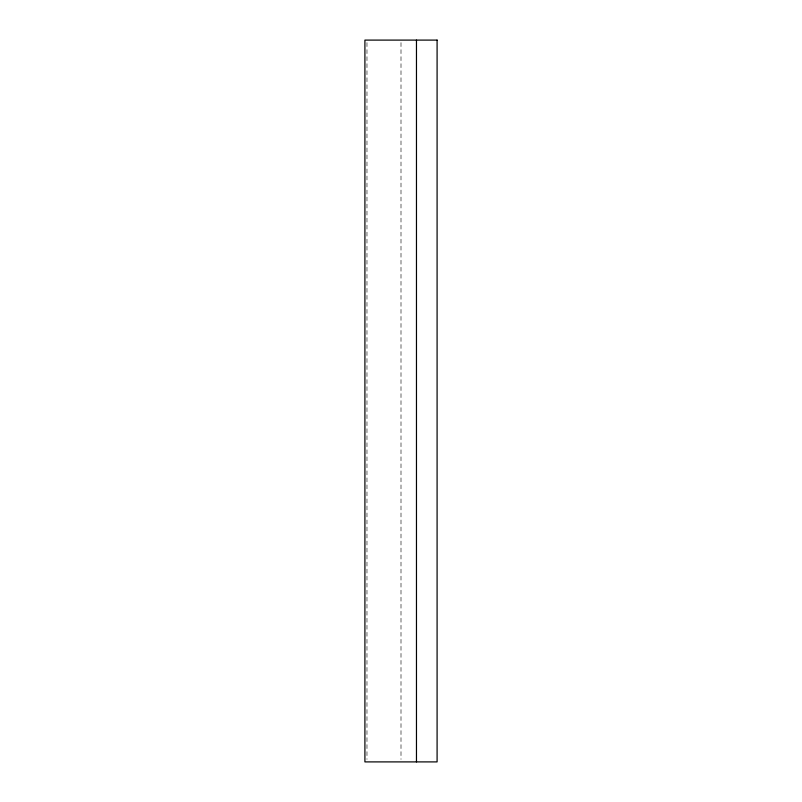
<?xml version="1.0" encoding="UTF-8"?>
<svg xmlns="http://www.w3.org/2000/svg" width="802" height="802" viewBox="0 0 802 802"><rect width="100%" height="100%" fill="white"/><g stroke="black" fill="none" stroke-linecap="round" stroke-linejoin="round"><path stroke-width="0.6" stroke-dasharray="4.01 3.01" d="M401 42.606L401 759.394M366.975 42.606L366.975 759.394"/><path stroke-width="1.2" d="M416.469 40.1L416.469 761.9M437.09 40.1L364.91 40.1L364.91 761.9L437.09 761.9L437.09 40.1"/></g></svg>
